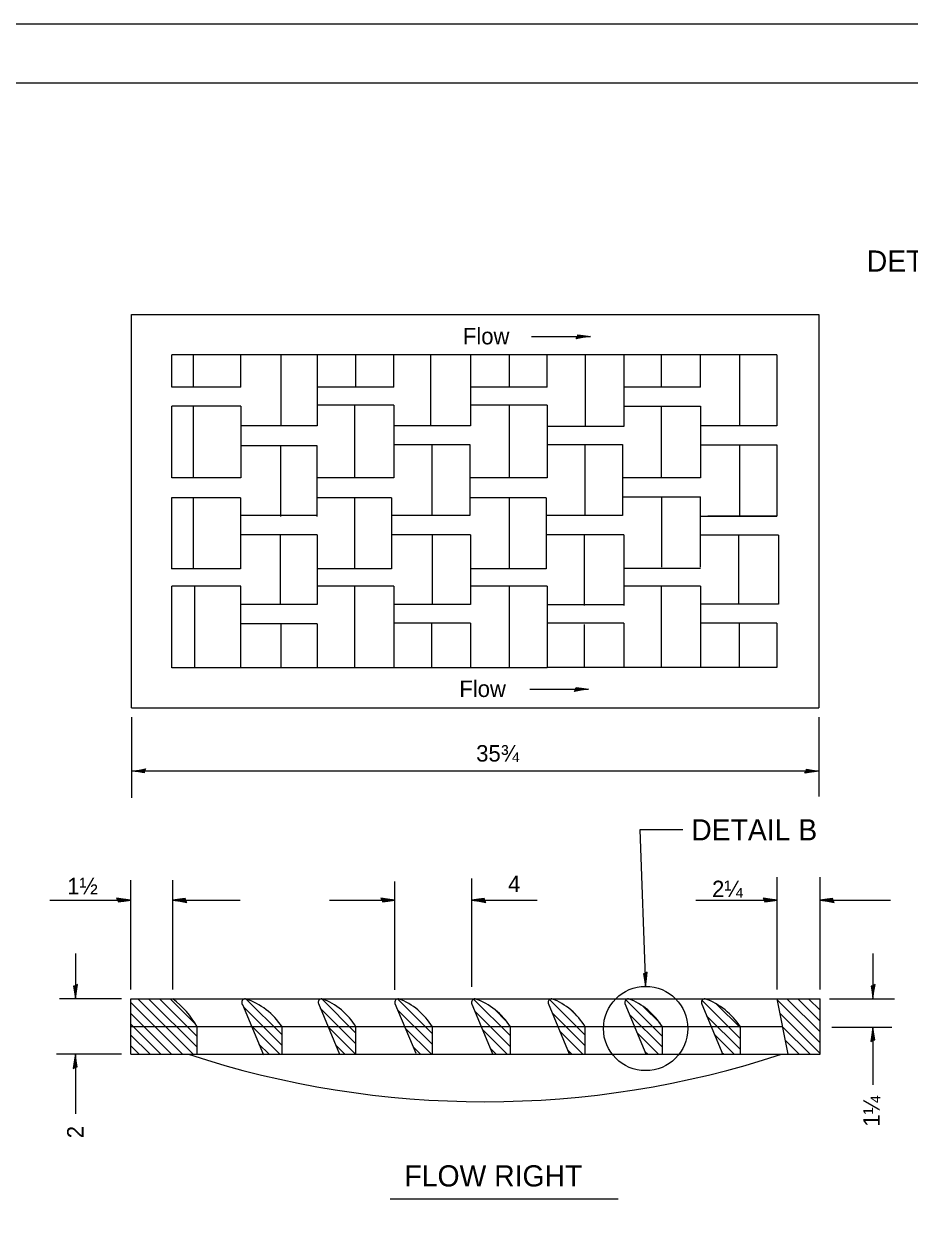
# Model space of a CAD drawing. Extents: x 0 to 2.83, y 0 to 1.83.
# Drawn here: x 1.751 to 2.378, y 0.98 to 1.833 of the extents above; entities that cross this region are included whole.
import ezdxf

# ---------------------------------------------------------------- set-up
doc = ezdxf.new("R2010")
doc.units = 0
for name, color, linetype in [('RD_Pr_Roadway_Dimensions', 7, 'Continuous'), ('RD_Pr_Roadway_Notes', 7, 'Continuous'), ('SH_General_Details', 7, 'Continuous'), ('SH_Printer_Plotting_Border', 7, 'Continuous')]:
    doc.layers.add(name, color=color, linetype=linetype)

msp = doc.modelspace()

# ---------------------------------------------------------------- linework, layer by layer
at = {"layer": 'RD_Pr_Roadway_Dimensions'}
for p, q in [((1.82675, 1.34262), (1.82675, 1.2854)), ((2.31329, 1.34262), (2.31329, 1.2864)), ((2.31356, 1.30443), (1.82675, 1.30443)), ((1.82626, 1.14984), (1.82626, 1.22725)), ((1.85599, 1.14984), (1.85599, 1.22725)), ((2.01332, 1.14958), (2.01332, 1.22622)), ((2.06768, 1.15162), (2.06768, 1.22827)), ((2.28393, 1.14984), (2.28393, 1.22929)), ((2.3143, 1.14984), (2.3143, 1.22929)), ((1.76888, 1.21294), (1.82626, 1.21294)), ((1.85599, 1.21294), (1.90367, 1.21294)), ((1.96699, 1.21294), (2.01332, 1.21294)), ((2.06768, 1.21294), (2.11404, 1.21294)), ((2.22637, 1.21294), (2.28393, 1.21294)), ((2.3143, 1.21294), (2.36423, 1.21294)), ((1.787, 1.17513), (1.787, 1.14317)), ((2.35172, 1.17513), (2.35172, 1.14317)), ((1.81959, 1.14317), (1.77577, 1.14317)), ((2.32096, 1.14317), (2.36704, 1.14317)), ((2.32264, 1.12301), (2.36499, 1.12301)), ((2.35172, 1.12301), (2.35172, 1.08213)), ((1.81959, 1.10388), (1.77373, 1.10388)), ((1.787, 1.10388), (1.787, 1.06169))]:
    msp.add_line(p, q, dxfattribs=at)
for points in [[(1.83593, 1.30456), (1.83562, 1.30319), (1.83174, 1.30378), (1.82675, 1.30443), (1.83208, 1.30516), (1.83675, 1.30598), (1.83593, 1.30456), (1.83552, 1.30366), (1.8301, 1.30444), (1.83603, 1.30548), (1.83515, 1.30431), (1.83266, 1.30447), (1.83506, 1.30483)], [(2.30438, 1.3043), (2.30468, 1.30567), (2.30857, 1.30508), (2.31356, 1.30443), (2.30823, 1.3037), (2.30356, 1.30288), (2.30438, 1.3043), (2.30479, 1.3052), (2.3102, 1.30442), (2.30428, 1.30338), (2.30516, 1.30455), (2.30764, 1.30439), (2.30525, 1.30403)], [(1.81708, 1.21307), (1.81739, 1.2117), (1.82127, 1.21229), (1.82626, 1.21294), (1.82093, 1.21367), (1.81626, 1.21449), (1.81708, 1.21307), (1.81749, 1.21217), (1.82291, 1.21295), (1.81698, 1.21399), (1.81786, 1.21282), (1.82035, 1.21298), (1.81795, 1.21334)], [(1.86517, 1.21281), (1.86486, 1.21418), (1.86098, 1.21359), (1.85599, 1.21294), (1.86132, 1.21221), (1.86599, 1.21139), (1.86517, 1.21281), (1.86476, 1.21371), (1.85934, 1.21293), (1.86526, 1.21189), (1.86439, 1.21306), (1.8619, 1.2129), (1.86429, 1.21254)], [(2.00414, 1.21307), (2.00444, 1.2117), (2.00833, 1.21229), (2.01332, 1.21294), (2.00799, 1.21367), (2.00332, 1.21449), (2.00414, 1.21307), (2.00455, 1.21217), (2.00996, 1.21295), (2.00404, 1.21399), (2.00492, 1.21282), (2.0074, 1.21298), (2.00501, 1.21334)], [(2.07686, 1.21281), (2.07655, 1.21418), (2.07267, 1.21359), (2.06768, 1.21294), (2.07301, 1.21221), (2.07768, 1.21139), (2.07686, 1.21281), (2.07645, 1.21371), (2.07103, 1.21293), (2.07696, 1.21189), (2.07608, 1.21306), (2.07359, 1.2129), (2.07599, 1.21254)], [(2.27475, 1.21307), (2.27506, 1.2117), (2.27894, 1.21229), (2.28393, 1.21294), (2.2786, 1.21367), (2.27393, 1.21449), (2.27475, 1.21307), (2.27516, 1.21217), (2.28058, 1.21295), (2.27466, 1.21399), (2.27553, 1.21282), (2.27802, 1.21298), (2.27562, 1.21334)], [(2.32348, 1.21281), (2.32317, 1.21418), (2.31929, 1.21359), (2.3143, 1.21294), (2.31963, 1.21221), (2.3243, 1.21139), (2.32348, 1.21281), (2.32307, 1.21371), (2.31765, 1.21293), (2.32357, 1.21189), (2.3227, 1.21306), (2.32021, 1.2129), (2.3226, 1.21254)], [(1.78714, 1.15235), (1.78577, 1.15205), (1.78636, 1.14816), (1.787, 1.14317), (1.78773, 1.1485), (1.78855, 1.15317), (1.78714, 1.15235), (1.78623, 1.15194), (1.78701, 1.14653), (1.78805, 1.15245), (1.78688, 1.15157), (1.78704, 1.14909), (1.7874, 1.15148)], [(2.35185, 1.15235), (2.35048, 1.15205), (2.35107, 1.14816), (2.35172, 1.14317), (2.35245, 1.1485), (2.35327, 1.15317), (2.35185, 1.15235), (2.35095, 1.15194), (2.35173, 1.14653), (2.35277, 1.15245), (2.3516, 1.15157), (2.35176, 1.14909), (2.35212, 1.15148)], [(2.35159, 1.11383), (2.35296, 1.11413), (2.35237, 1.11802), (2.35172, 1.12301), (2.35099, 1.11768), (2.35017, 1.11301), (2.35159, 1.11383), (2.35249, 1.11424), (2.35171, 1.11965), (2.35067, 1.11373), (2.35184, 1.11461), (2.35168, 1.11709), (2.35132, 1.1147)], [(1.78687, 1.09469), (1.78824, 1.095), (1.78765, 1.09888), (1.787, 1.10388), (1.78627, 1.09855), (1.78545, 1.09388), (1.78687, 1.09469), (1.78777, 1.0951), (1.78699, 1.10052), (1.78595, 1.0946), (1.78712, 1.09547), (1.78696, 1.09796), (1.7866, 1.09557)]]:
    msp.add_lwpolyline(points, dxfattribs=at)
at = {"layer": 'RD_Pr_Roadway_Notes'}
for p, q in [((2.11006, 1.61208), (2.15165, 1.61208)), ((2.1088, 1.36237), (2.15039, 1.36237)), ((2.21701, 1.26284), (2.18657, 1.26284)), ((2.18657, 1.26284), (2.19077, 1.15196)), ((2.01, 1.00149), (2.17135, 1.00149))]:
    msp.add_line(p, q, dxfattribs=at)
for points in [[(2.14246, 1.61195), (2.14277, 1.61332), (2.14665, 1.61273), (2.15165, 1.61208), (2.14632, 1.61135), (2.14165, 1.61053), (2.14246, 1.61195), (2.14287, 1.61285), (2.14829, 1.61207), (2.14237, 1.61103), (2.14324, 1.6122), (2.14573, 1.61204), (2.14334, 1.61168)], [(2.1412, 1.36224), (2.14151, 1.36361), (2.14539, 1.36302), (2.15039, 1.36237), (2.14506, 1.36164), (2.14039, 1.36082), (2.1412, 1.36224), (2.14161, 1.36314), (2.14703, 1.36236), (2.14111, 1.36132), (2.14198, 1.36249), (2.14447, 1.36233), (2.14208, 1.36197)], [(2.19056, 1.16114), (2.1892, 1.16078), (2.18994, 1.15693), (2.19077, 1.15196), (2.1913, 1.15732), (2.19194, 1.16201), (2.19056, 1.16114), (2.18967, 1.1607), (2.19065, 1.15531), (2.19147, 1.16127), (2.19034, 1.16035), (2.19059, 1.15787), (2.19086, 1.16028)]]:
    msp.add_lwpolyline(points, dxfattribs=at)
at = {"layer": 'SH_General_Details'}
for p, q in [((2.83333, 1.83333), (-0.00001, 1.83333)), ((1.82675, 1.62766), (2.31329, 1.62766)), ((1.82675, 1.34928), (1.82675, 1.62766)), ((2.31329, 1.62766), (2.31329, 1.34928)), ((1.90415, 1.59917), (1.85528, 1.59917)), ((1.85528, 1.57636), (1.85528, 1.59917)), ((1.8707, 1.57636), (1.8707, 1.59917)), ((1.90415, 1.57636), (1.90415, 1.59917)), ((1.95825, 1.59915), (1.90415, 1.59915)), ((1.9326, 1.59915), (1.9326, 1.5489)), ((2.0125, 1.59915), (1.95825, 1.59915)), ((1.95825, 1.59915), (1.95825, 1.5489)), ((1.98556, 1.57636), (1.98556, 1.59915)), ((2.06676, 1.59915), (2.0125, 1.59915)), ((2.0125, 1.57636), (2.0125, 1.59915)), ((2.03852, 1.59915), (2.03852, 1.5489)), ((2.12102, 1.59915), (2.06676, 1.59915)), ((2.06676, 1.59915), (2.06676, 1.5489)), ((2.09432, 1.57636), (2.09432, 1.59915)), ((2.17527, 1.59915), (2.12102, 1.59915)), ((2.12102, 1.57636), (2.12102, 1.59915)), ((2.14785, 1.59915), (2.14785, 1.54838)), ((2.22953, 1.59915), (2.17527, 1.59915)), ((2.17527, 1.59915), (2.17527, 1.54838)), ((2.20195, 1.57636), (2.20195, 1.59915)), ((2.28378, 1.59915), (2.22953, 1.59915)), ((2.22953, 1.57636), (2.22953, 1.59915)), ((2.25718, 1.59915), (2.25718, 1.5489)), ((2.28378, 1.59915), (2.28378, 1.5489)), ((1.90415, 1.57636), (1.85528, 1.57636)), ((2.0125, 1.57636), (1.95825, 1.57636)), ((2.12102, 1.57636), (2.06676, 1.57636)), ((2.22953, 1.57636), (2.17527, 1.57636)), ((1.90415, 1.56289), (1.85528, 1.56289)), ((1.85528, 1.51213), (1.85528, 1.56289)), ((1.8707, 1.51213), (1.8707, 1.56289)), ((1.90415, 1.56289), (1.90415, 1.51213)), ((2.0125, 1.56341), (1.95825, 1.56341)), ((1.98499, 1.51213), (1.98499, 1.56341)), ((2.0125, 1.56341), (2.0125, 1.51213)), ((2.12102, 1.56341), (2.06676, 1.56341)), ((2.09432, 1.51213), (2.09432, 1.56341)), ((2.12102, 1.56341), (2.12102, 1.51213)), ((2.17527, 1.56288), (2.22952, 1.56288)), ((2.20195, 1.5121), (2.20195, 1.56288)), ((2.22952, 1.56288), (2.22952, 1.5121)), ((1.95825, 1.5489), (1.90415, 1.5489)), ((2.06676, 1.5489), (2.0125, 1.5489)), ((2.17527, 1.54838), (2.12102, 1.54838)), ((2.28378, 1.5489), (2.22953, 1.5489)), ((1.90415, 1.53499), (1.95808, 1.53499)), ((1.9326, 1.48456), (1.9326, 1.53499)), ((1.95808, 1.53499), (1.95808, 1.48456)), ((2.0125, 1.53571), (2.06628, 1.53571)), ((2.03966, 1.48527), (2.03966, 1.53571)), ((2.06628, 1.53571), (2.06628, 1.48527)), ((2.12102, 1.53571), (2.17447, 1.53571)), ((2.14785, 1.48527), (2.14785, 1.53571)), ((2.17447, 1.53571), (2.17447, 1.48527)), ((2.22952, 1.53542), (2.28378, 1.53542)), ((2.23492, 1.53542), (2.28378, 1.53542)), ((2.25718, 1.53542), (2.25718, 1.48499)), ((2.28378, 1.53542), (2.28378, 1.48499)), ((1.90415, 1.51213), (1.85528, 1.51213)), ((2.0125, 1.51213), (1.95808, 1.51213)), ((2.12102, 1.51213), (2.06628, 1.51213)), ((2.22952, 1.5121), (2.17447, 1.5121)), ((1.90399, 1.49795), (1.85512, 1.49795)), ((1.85528, 1.44752), (1.85528, 1.49795)), ((1.8707, 1.44752), (1.8707, 1.49795)), ((1.90399, 1.49795), (1.90399, 1.44752)), ((2.01076, 1.49795), (1.95808, 1.49795)), ((1.98499, 1.44752), (1.98499, 1.49795)), ((2.01076, 1.49795), (2.01076, 1.44752)), ((2.12037, 1.49795), (2.06628, 1.49795)), ((2.09432, 1.44752), (2.09432, 1.49795)), ((2.12037, 1.49795), (2.12037, 1.44752)), ((2.17447, 1.49862), (2.22952, 1.49862)), ((2.20195, 1.49862), (2.20195, 1.44886)), ((2.22952, 1.44886), (2.22952, 1.49862)), ((1.95808, 1.48534), (1.90399, 1.48534)), ((2.06628, 1.48527), (2.01076, 1.48527)), ((2.17447, 1.48527), (2.12037, 1.48527)), ((2.28378, 1.48477), (2.22952, 1.48477)), ((2.28378, 1.48499), (2.23492, 1.48499)), ((1.95825, 1.47167), (1.90399, 1.47167)), ((1.93204, 1.47167), (1.93204, 1.42244)), ((1.95825, 1.47167), (1.95825, 1.42244)), ((2.06676, 1.47167), (2.01076, 1.47167)), ((2.03966, 1.47167), (2.03966, 1.42244)), ((2.06676, 1.47167), (2.06676, 1.42244)), ((2.17527, 1.47167), (2.12037, 1.47167)), ((2.14728, 1.47167), (2.14728, 1.42173)), ((2.17527, 1.47167), (2.17527, 1.42173)), ((2.2848, 1.47151), (2.22952, 1.47151)), ((2.25661, 1.47151), (2.25661, 1.42258)), ((2.2848, 1.47151), (2.2848, 1.42258)), ((1.90399, 1.44752), (1.85512, 1.44752)), ((2.01076, 1.44752), (1.95825, 1.44752)), ((2.12037, 1.44752), (2.06676, 1.44752)), ((2.22952, 1.44773), (2.17527, 1.44773)), ((1.90415, 1.43526), (1.85528, 1.43526)), ((1.85528, 1.37756), (1.85528, 1.43526)), ((1.87172, 1.37756), (1.87172, 1.43526)), ((1.90415, 1.37756), (1.90415, 1.43526)), ((2.0125, 1.43526), (1.95825, 1.43526)), ((1.95825, 1.43526), (1.95825, 1.43526)), ((1.98499, 1.37756), (1.98499, 1.43526)), ((2.0125, 1.43526), (2.0125, 1.37756)), ((2.12102, 1.43526), (2.06676, 1.43526)), ((2.09432, 1.37756), (2.09432, 1.43526)), ((2.12102, 1.43526), (2.12102, 1.37756)), ((2.22952, 1.43538), (2.17527, 1.43538)), ((2.20195, 1.37778), (2.20195, 1.43538)), ((2.22952, 1.43538), (2.22952, 1.37778)), ((1.95825, 1.42244), (1.90415, 1.42244)), ((2.06676, 1.42244), (2.0125, 1.42244)), ((2.17527, 1.42209), (2.12102, 1.42209)), ((2.2848, 1.42258), (2.22952, 1.42258)), ((2.06676, 1.40912), (2.0125, 1.40912)), ((2.03909, 1.40912), (2.03909, 1.37756)), ((2.06676, 1.40912), (2.06676, 1.37756)), ((2.17527, 1.40912), (2.12102, 1.40912)), ((2.17527, 1.40912), (2.17527, 1.37778)), ((2.28378, 1.4091), (2.22952, 1.4091)), ((2.25718, 1.37778), (2.25718, 1.4091)), ((2.28378, 1.4091), (2.28378, 1.37778)), ((1.95825, 1.40855), (1.90415, 1.40855)), ((1.9326, 1.40855), (1.9326, 1.37756)), ((1.95825, 1.40855), (1.95825, 1.37756)), ((2.14728, 1.40825), (2.14728, 1.37778)), ((1.90415, 1.37756), (1.85528, 1.37756)), ((2.0125, 1.37756), (1.90415, 1.37756)), ((2.12102, 1.37756), (2.0125, 1.37756)), ((2.28378, 1.37778), (2.12102, 1.37778)), ((1.82675, 1.34928), (2.31329, 1.34928)), ((1.82626, 1.10388), (1.82626, 1.14317)), ((1.82626, 1.14317), (1.9325, 1.14317)), ((1.86286, 1.10388), (1.82626, 1.14048)), ((1.87052, 1.10388), (1.83122, 1.14317)), ((1.87324, 1.10882), (1.83888, 1.14317)), ((1.87324, 1.11648), (1.84654, 1.14317)), ((1.87188, 1.1255), (1.8542, 1.14317)), ((1.90524, 1.13914), (1.92011, 1.10343)), ((1.93338, 1.10996), (1.90598, 1.13736)), ((1.93338, 1.11762), (1.90783, 1.14317)), ((1.9325, 1.14317), (1.97998, 1.14317)), ((1.95908, 1.13975), (1.97395, 1.10404)), ((1.9857, 1.11126), (1.96041, 1.13655)), ((1.9857, 1.11892), (1.96145, 1.14317)), ((1.97998, 1.14317), (2.01587, 1.14317)), ((2.01332, 1.13981), (2.028, 1.10457)), ((2.03979, 1.11845), (2.01507, 1.14317)), ((2.01587, 1.14317), (2.07013, 1.14317)), ((2.06768, 1.13945), (2.08256, 1.10374)), ((2.09503, 1.11684), (2.06896, 1.1429)), ((2.07013, 1.14317), (2.12439, 1.14317)), ((2.12177, 1.13999), (2.13667, 1.10422)), ((2.14799, 1.1175), (2.12282, 1.14266)), ((2.12439, 1.14317), (2.17864, 1.14317)), ((2.17613, 1.13979), (2.191, 1.10408)), ((2.20265, 1.11646), (2.17674, 1.14237)), ((2.17864, 1.14317), (2.23289, 1.14317)), ((2.20099, 1.12578), (2.18898, 1.13779)), ((2.23045, 1.13942), (2.24533, 1.1037)), ((2.25789, 1.11485), (2.2307, 1.14203)), ((2.23289, 1.14317), (2.3143, 1.14317)), ((2.25789, 1.12251), (2.24099, 1.1394)), ((2.29176, 1.10404), (2.28393, 1.14317)), ((2.3143, 1.11206), (2.28412, 1.14223)), ((2.3143, 1.11972), (2.29084, 1.14317)), ((2.3143, 1.12738), (2.2985, 1.14317)), ((2.3143, 1.13504), (2.30616, 1.14317)), ((2.3143, 1.1427), (2.31382, 1.14317)), ((2.3143, 1.10388), (2.3143, 1.14317)), ((1.8552, 1.10388), (1.82626, 1.13282)), ((2.03979, 1.11079), (2.01514, 1.13544)), ((2.09503, 1.10918), (2.06977, 1.13443)), ((2.0919, 1.12763), (2.08406, 1.13546)), ((2.14799, 1.10984), (2.12458, 1.13325)), ((2.14337, 1.12978), (2.13782, 1.13532)), ((2.20265, 1.1088), (2.17932, 1.13212)), ((2.25789, 1.10719), (2.23388, 1.13119)), ((2.3143, 1.1044), (2.28604, 1.13266)), ((1.84754, 1.10388), (1.82626, 1.12515)), ((2.288, 1.12319), (1.82626, 1.12319)), ((1.87324, 1.10388), (1.87324, 1.12319)), ((1.9318, 1.10388), (1.91145, 1.12423)), ((1.93338, 1.1039), (1.93338, 1.12319)), ((1.98542, 1.10388), (1.96588, 1.12342)), ((1.9857, 1.10388), (1.9857, 1.12319)), ((2.03905, 1.10388), (2.02061, 1.12232)), ((2.03979, 1.10388), (2.03979, 1.1232)), ((2.09267, 1.10388), (2.07524, 1.1213)), ((2.09503, 1.10388), (2.09503, 1.12319)), ((2.14629, 1.10388), (2.13005, 1.12012)), ((2.14799, 1.10388), (2.14799, 1.12319)), ((2.19991, 1.10388), (2.18479, 1.119)), ((2.20265, 1.10388), (2.20265, 1.1232)), ((2.25789, 1.10388), (2.25789, 1.12319)), ((2.30716, 1.10388), (2.28795, 1.12308)), ((1.83988, 1.10388), (1.82626, 1.11749)), ((1.92414, 1.10388), (1.91691, 1.1111)), ((1.97776, 1.10388), (1.97135, 1.11029)), ((2.25354, 1.10388), (2.23935, 1.11806)), ((2.2995, 1.10388), (2.28986, 1.11351)), ((1.83222, 1.10388), (1.82626, 1.10983)), ((1.82626, 1.10388), (2.3143, 1.10388)), ((2.03139, 1.10388), (2.02607, 1.10919)), ((2.08501, 1.10388), (2.08071, 1.10817)), ((2.09582, 1.10386), (2.09582, 1.10388)), ((2.13863, 1.10388), (2.13552, 1.10699)), ((2.19225, 1.10388), (2.19026, 1.10587)), ((2.24587, 1.10388), (2.24482, 1.10493))]:
    msp.add_line(p, q, dxfattribs=at)
msp.add_lwpolyline([(0.16666, 1.79167), (2.79166, 1.79167), (2.79166, 0.04167), (0.16666, 0.04167)], close=True, dxfattribs=at)
msp.add_circle((2.19077, 1.12211), 0.02985, dxfattribs=at)
for centre, radius, start, end in [((1.81514, 1.09047), 0.06668, 29.39256, 52.22517), ((1.89221, 1.09663), 0.04899, 32.82579, 71.82269), ((1.96162, 1.14051), 0.00267, 90, 196.48516), ((2.01587, 1.14051), 0.00267, 90, 195.13812), ((2.07013, 1.14051), 0.00267, 90, 203.28012), ((2.05397, 1.09754), 0.04841, 32.00118, 70.50354), ((2.12439, 1.14051), 0.00267, 90, 191.14129), ((2.10837, 1.10032), 0.04575, 29.99443, 69.4984), ((2.17864, 1.14051), 0.00267, 90, 195.81978), ((2.23289, 1.14051), 0.00267, 89.85577, 204.07133), ((2.21611, 1.09656), 0.04954, 32.51983, 70.19784), ((2.07702, 1.74337), 0.67307, 251.82596, 288.17404)]:
    msp.add_arc(centre, radius, start, end, dxfattribs=at)
for centre, major_axis, ratio, start_param, end_param in [((1.9075, 1.14055), (-0.00231, -0.00133), 0.983596, 4.20144, 6.283185), ((1.94502, 1.09807), (0.01499, 0.04568), 0.987063, 5.576244, 6.247115), ((1.99911, 1.09807), (0.01499, 0.04569), 0.986886, 5.576327, 6.243947), ((2.16197, 1.09807), (0.01499, 0.04569), 0.98681, 5.576363, 6.245837)]:
    msp.add_ellipse(centre, major_axis=major_axis, ratio=ratio, start_param=start_param, end_param=end_param, dxfattribs=at)
at = {"layer": 'SH_Printer_Plotting_Border'}
msp.add_lwpolyline([(-0.00001, 0), (2.83333, 0), (2.83333, 1.83333), (-0.00001, 1.83333)], close=True, dxfattribs=at)

# ---------------------------------------------------------------- texts
at = {"layer": 'RD_Pr_Roadway_Dimensions'}
for s, height, p in [('35¾', 0.011667, (2.07082, 1.31114)), ('4', 0.01167, (2.09337, 1.21871)), ('1½', 0.011667, (1.78126, 1.21714)), ('2¼', 0.011667, (2.23779, 1.21512))]:
    msp.add_text(s, height=height, dxfattribs=at).set_placement(p)
for s, height, p in [('1¼', 0.011667, (2.35653, 1.05262)), ('2', 0.01167, (1.79284, 1.04441))]:
    msp.add_text(s, height=height, rotation=90, dxfattribs=at).set_placement(p)
at = {"layer": 'RD_Pr_Roadway_Notes'}
for s, height, p in [('DETAIL A', 0.015, (2.34737, 1.65805)), ('Flow', 0.011667, (2.0614, 1.60657)), ('Flow', 0.011667, (2.05888, 1.35686)), ('DETAIL B', 0.015, (2.22306, 1.25531)), ('FLOW RIGHT', 0.015, (2.02003, 1.01025))]:
    msp.add_text(s, height=height, dxfattribs=at).set_placement(p)

doc.saveas('drawing.dxf')
